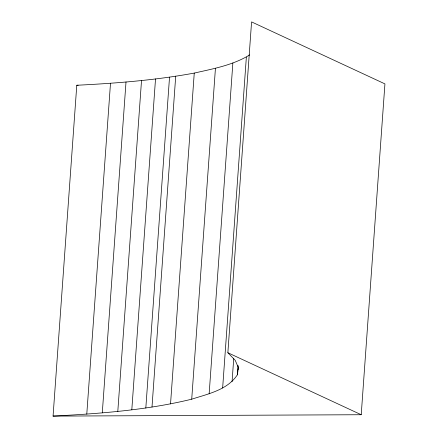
<?xml version="1.0" encoding="UTF-8"?>
<svg xmlns="http://www.w3.org/2000/svg" width="438" height="438" viewBox="0 0 438 438"><rect width="100%" height="100%" fill="white"/><g stroke="black" fill="none" stroke-linecap="round" stroke-linejoin="round"><path stroke-width="0.66" d="M53.069 416.1C99.568 413.631 146.352 410.269 191.718 399.188C207.902 393.932 227.355 390.05 237.347 374.851L238.398 367.734L235.228 360.337L227.864 352.743L251.576 21.9L384.931 83.893L361.219 414.731L53.069 416.1L76.781 85.257C116.114 83.302 155.485 80.231 194.253 73.086C213.142 68.782 232.989 65.207 249.687 54.892M86.784 414.145L110.496 83.302M102.295 412.793L126.007 81.955M117.8 411.446L141.518 80.603M131.811 409.738L155.523 78.895M145.816 408.03L169.528 77.187M152.002 407.001L175.715 76.163M170.535 403.929L194.253 73.086M191.718 399.188L215.436 68.344M209.145 393.85L232.863 63.012M222.646 387.975L246.359 57.137M232.074 381.624L233.739 358.432M237.347 374.851L238.031 365.303M238.135 369.513L238.332 366.787M76.781 85.257L78.15 85.251M227.864 352.743L361.219 414.731"/></g></svg>
